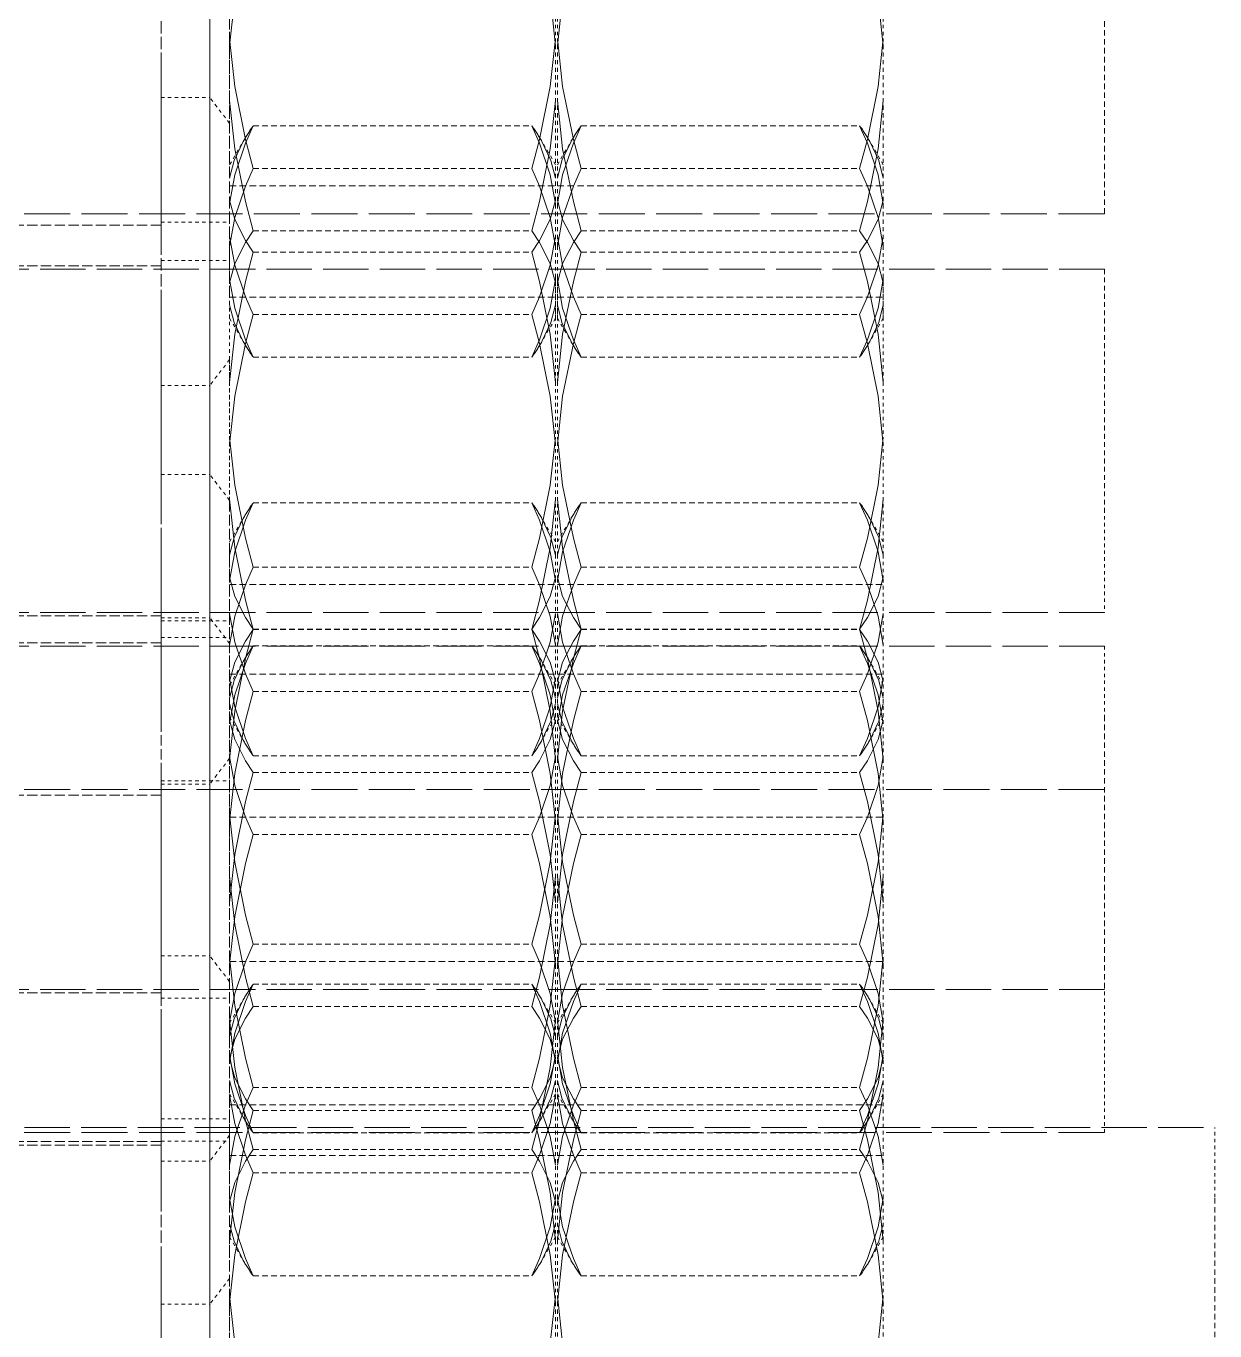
# Model space of a CAD drawing. Header units: millimetres. Extents: x 1723 to 33835, y 1764 to 24472.
# Drawn here: x 13418.94 to 13453.59, y 11263.84 to 11301.86 of the extents above; entities that cross this region are included whole.
import ezdxf

# ---------------------------------------------------------------- set-up
doc = ezdxf.new("R2010")
doc.units = ezdxf.units.MM
doc.linetypes.add('DASHED', pattern=[15, 12, -3])

# ---------------------------------------------------------------- blocks, each defined once
blk = doc.blocks.new('A$C637D7238')
at = {"color": 7, "linetype": 'DASHED', "lineweight": 13, "ltscale": 0.464721}
blk.add_line((213.301, 1132.197), (213.301, 1411.03), dxfattribs=at)
at = {"color": 7, "linetype": 'DASHED', "lineweight": 13, "ltscale": 0.030065}
for p, q in [((213.301, 1213.774), (213.301, 1231.813)), ((214.725, 1213.774), (214.725, 1231.813)), ((214.725, 1211.813), (214.725, 1229.852)), ((214.725, 1191.173), (214.725, 1209.212)), ((214.725, 1189.212), (214.725, 1207.251)), ((213.301, 1177.148), (213.301, 1195.187)), ((214.725, 1177.148), (214.725, 1195.187)), ((214.725, 1175.187), (214.725, 1193.226))]:
    blk.add_line(p, q, dxfattribs=at)
at = {"color": 7, "linetype": 'DASHED', "lineweight": 13, "ltscale": 0.02781}
for p, q in [((215.301, 1214.377), (215.301, 1231.063)), ((215.301, 1177.751), (215.301, 1194.437))]:
    blk.add_line(p, q, dxfattribs=at)
at = {"color": 7, "linetype": 'DASHED', "lineweight": 13, "ltscale": 0.01329}
for p, q in [((240.801, 1216.813), (240.801, 1224.787)), ((240.801, 1202.186), (240.801, 1194.212)), ((244.025, 1180.187), (244.025, 1188.16))]:
    blk.add_line(p, q, dxfattribs=at)
at = {"color": 7, "linetype": 'DASHED', "lineweight": 13, "ltscale": 0.002659}
for p, q in [((215.301, 1223.516), (215.301, 1221.92)), ((224.801, 1223.516), (224.801, 1221.92)), ((224.858, 1223.516), (224.858, 1221.92)), ((234.358, 1223.516), (234.358, 1221.92))]:
    blk.add_line(p, q, dxfattribs=at)
at = {"color": 7, "linetype": 'DASHED', "lineweight": 13, "ltscale": 0.010101}
for p, q in [((215.301, 1215.86), (215.301, 1221.92)), ((224.801, 1215.86), (224.801, 1221.92)), ((224.858, 1215.86), (224.858, 1221.92)), ((234.358, 1215.86), (234.358, 1221.92)), ((224.801, 1193.259), (224.801, 1199.319)), ((224.858, 1193.259), (224.858, 1199.319)), ((234.358, 1193.259), (234.358, 1199.319)), ((215.301, 1179.233), (215.301, 1185.294)), ((224.801, 1179.233), (224.801, 1185.294)), ((224.858, 1179.233), (224.858, 1185.294)), ((234.358, 1179.233), (234.358, 1185.294))]:
    blk.add_line(p, q, dxfattribs=at)
at = {"color": 7, "linetype": 'DASHED', "lineweight": 13, "ltscale": 0.002374}
for p, q in [((213.301, 1220.197), (214.725, 1220.197)), ((213.301, 1211.813), (214.725, 1211.813)), ((213.301, 1209.212), (214.725, 1209.212)), ((213.301, 1205.042), (214.725, 1205.042)), ((213.301, 1200.197), (214.725, 1200.197)), ((213.301, 1195.187), (214.725, 1195.187)), ((213.301, 1189.212), (214.725, 1189.212)), ((213.301, 1185.042), (214.725, 1185.042))]:
    blk.add_line(p, q, dxfattribs=at)
at = {"color": 7, "linetype": 'DASHED', "lineweight": 13, "ltscale": 0.03195}
for p, q in [((214.725, 1201.027), (214.725, 1220.197)), ((214.725, 1185.872), (214.725, 1205.042)), ((214.725, 1185.042), (214.725, 1204.213))]:
    blk.add_line(p, q, dxfattribs=at)
at = {"color": 7, "linetype": 'DASHED', "lineweight": 13, "ltscale": 0.001576}
for p, q in [((215.301, 1219.447), (214.725, 1220.197)), ((215.301, 1208.462), (214.725, 1209.212)), ((215.301, 1204.292), (214.725, 1205.042)), ((215.301, 1200.947), (214.725, 1200.197)), ((215.301, 1194.437), (214.725, 1195.187)), ((215.301, 1185.792), (214.725, 1185.042))]:
    blk.add_line(p, q, dxfattribs=at)
at = {"color": 7, "linetype": 'DASHED', "lineweight": 13, "ltscale": 0.031951}
blk.add_line((214.725, 1200.197), (214.725, 1219.368), dxfattribs=at)
at = {"color": 7, "linetype": 'DASHED', "lineweight": 13, "ltscale": 0.013529}
for p, q in [((215.992, 1219.376), (224.109, 1219.376)), ((225.55, 1219.376), (233.667, 1219.376)), ((215.992, 1218.129), (224.109, 1218.129)), ((225.55, 1218.129), (233.667, 1218.129)), ((215.992, 1216.319), (224.109, 1216.319)), ((225.55, 1216.319), (233.667, 1216.319)), ((215.992, 1215.692), (224.109, 1215.692)), ((225.55, 1215.692), (233.667, 1215.692)), ((215.992, 1213.881), (224.109, 1213.881)), ((225.55, 1213.881), (233.667, 1213.881)), ((215.992, 1212.635), (224.109, 1212.635)), ((225.55, 1212.635), (233.667, 1212.635)), ((215.992, 1208.391), (224.109, 1208.391)), ((225.55, 1208.391), (233.667, 1208.391)), ((215.992, 1206.513), (224.109, 1206.513)), ((225.55, 1206.513), (233.667, 1206.513)), ((215.992, 1204.706), (224.109, 1204.706)), ((215.992, 1204.703), (224.109, 1204.703)), ((225.55, 1204.706), (233.667, 1204.706)), ((225.55, 1204.703), (233.667, 1204.703)), ((215.992, 1204.221), (224.109, 1204.221)), ((225.55, 1204.221), (233.667, 1204.221)), ((215.992, 1202.896), (224.109, 1202.896)), ((225.55, 1202.896), (233.667, 1202.896)), ((215.992, 1201.019), (224.109, 1201.019)), ((225.55, 1201.019), (233.667, 1201.019)), ((215.992, 1200.536), (224.109, 1200.536)), ((225.55, 1200.536), (233.667, 1200.536)), ((215.992, 1198.726), (224.109, 1198.726)), ((225.55, 1198.726), (233.667, 1198.726)), ((215.992, 1195.528), (224.109, 1195.528)), ((225.55, 1195.528), (233.667, 1195.528)), ((215.992, 1194.365), (224.109, 1194.365)), ((225.55, 1194.365), (233.667, 1194.365)), ((215.992, 1193.718), (224.109, 1193.718)), ((225.55, 1193.718), (233.667, 1193.718)), ((215.992, 1191.358), (224.109, 1191.358)), ((225.55, 1191.358), (233.667, 1191.358)), ((215.992, 1190.681), (224.109, 1190.681)), ((225.55, 1190.681), (233.667, 1190.681)), ((215.992, 1190.034), (224.109, 1190.034)), ((225.55, 1190.034), (233.667, 1190.034)), ((215.992, 1189.548), (224.109, 1189.548)), ((225.55, 1189.548), (233.667, 1189.548)), ((215.992, 1188.871), (224.109, 1188.871)), ((225.55, 1188.871), (233.667, 1188.871)), ((215.992, 1185.864), (224.109, 1185.864)), ((225.55, 1185.864), (233.667, 1185.864))]:
    blk.add_line(p, q, dxfattribs=at)
at = {"color": 7, "linetype": 'DASHED', "lineweight": 13, "ltscale": 0.001316}
for p, q in [((215.301, 1218.238), (215.696, 1218.921)), ((224.801, 1218.238), (224.406, 1218.921)), ((224.858, 1218.238), (225.253, 1218.921)), ((234.358, 1218.238), (233.964, 1218.921)), ((215.301, 1213.773), (215.696, 1213.089)), ((224.801, 1213.773), (224.406, 1213.089)), ((224.858, 1213.773), (225.253, 1213.089)), ((234.358, 1213.773), (233.964, 1213.089)), ((215.301, 1207.252), (215.696, 1207.936)), ((224.801, 1207.252), (224.406, 1207.936)), ((224.858, 1207.252), (225.253, 1207.936)), ((234.358, 1207.252), (233.964, 1207.936)), ((215.301, 1203.083), (215.696, 1203.766)), ((224.801, 1203.083), (224.406, 1203.766)), ((224.858, 1203.083), (225.253, 1203.766)), ((234.358, 1203.083), (233.964, 1203.766)), ((215.301, 1202.157), (215.696, 1201.473)), ((224.801, 1202.157), (224.406, 1201.473)), ((224.858, 1202.157), (225.253, 1201.473)), ((234.358, 1202.157), (233.964, 1201.473)), ((215.301, 1193.227), (215.696, 1193.911)), ((224.801, 1193.227), (224.406, 1193.911)), ((224.858, 1193.227), (225.253, 1193.911)), ((234.358, 1193.227), (233.964, 1193.911)), ((215.301, 1191.172), (215.696, 1190.488)), ((224.801, 1191.172), (224.406, 1190.488)), ((224.858, 1191.172), (225.253, 1190.488)), ((234.358, 1191.172), (233.964, 1190.488)), ((215.301, 1187.002), (215.696, 1186.318)), ((224.801, 1187.002), (224.406, 1186.318)), ((224.858, 1187.002), (225.253, 1186.318)), ((234.358, 1187.002), (233.964, 1186.318))]:
    blk.add_line(p, q, dxfattribs=at)
at = {"color": 7, "linetype": 'DASHED', "lineweight": 13, "ltscale": 0.015833}
for p, q in [((215.301, 1217.625), (224.801, 1217.625)), ((224.858, 1217.625), (234.358, 1217.625)), ((215.301, 1214.385), (224.801, 1214.385)), ((224.858, 1214.385), (234.358, 1214.385)), ((215.301, 1206.009), (224.801, 1206.009)), ((224.858, 1206.009), (234.358, 1206.009)), ((215.301, 1203.4), (224.801, 1203.4)), ((224.858, 1203.4), (234.358, 1203.4)), ((215.301, 1199.23), (224.801, 1199.23)), ((224.858, 1199.23), (234.358, 1199.23)), ((215.301, 1195.024), (224.801, 1195.024)), ((224.858, 1195.024), (234.358, 1195.024)), ((215.301, 1190.854), (224.801, 1190.854)), ((224.858, 1190.854), (234.358, 1190.854)), ((215.301, 1189.375), (224.801, 1189.375)), ((224.858, 1189.375), (234.358, 1189.375))]:
    blk.add_line(p, q, dxfattribs=at)
at = {"color": 7, "linetype": 'DASHED', "lineweight": 13, "ltscale": 0.111667}
for p, q in [((240.801, 1216.813), (173.801, 1216.813)), ((240.801, 1200.042), (173.801, 1200.042)), ((240.801, 1190.042), (173.801, 1190.042))]:
    blk.add_line(p, q, dxfattribs=at)
at = {"color": 7, "linetype": 'DASHED', "lineweight": 13, "ltscale": 0.025}
for p, q in [((213.301, 1216.477), (198.301, 1216.477)), ((213.301, 1215.297), (198.301, 1215.297)), ((213.301, 1205.097), (198.301, 1205.097)), ((213.301, 1204.312), (198.301, 1204.312)), ((213.301, 1199.874), (198.301, 1199.874)), ((213.301, 1194.112), (198.301, 1194.112)), ((213.301, 1189.784), (198.301, 1189.784)), ((213.301, 1189.674), (198.301, 1189.674))]:
    blk.add_line(p, q, dxfattribs=at)
at = {"color": 7, "linetype": 'DASHED', "lineweight": 13, "ltscale": 0.003333}
for p, q in [((213.301, 1216.563), (215.301, 1216.563)), ((213.301, 1215.447), (215.301, 1215.447)), ((213.301, 1204.948), (215.301, 1204.948)), ((213.301, 1204.462), (215.301, 1204.462)), ((213.301, 1200.292), (215.301, 1200.292)), ((213.301, 1193.962), (215.301, 1193.962)), ((213.301, 1190.437), (215.301, 1190.437)), ((213.301, 1189.792), (215.301, 1189.792))]:
    blk.add_line(p, q, dxfattribs=at)
at = {"color": 7, "linetype": 'DASHED', "lineweight": 13, "ltscale": 0.001592}
for p, q in [((215.301, 1215.86), (215.301, 1214.904)), ((224.801, 1215.86), (224.801, 1214.904)), ((224.858, 1215.86), (224.858, 1214.904)), ((234.358, 1215.86), (234.358, 1214.904))]:
    blk.add_line(p, q, dxfattribs=at)
at = {"color": 7, "linetype": 'DASHED', "lineweight": 13, "ltscale": 0.11}
for p, q in [((240.801, 1215.197), (174.801, 1215.197)), ((240.801, 1205.197), (174.801, 1205.197)), ((240.801, 1204.212), (174.801, 1204.212)), ((240.801, 1194.212), (174.801, 1194.212))]:
    blk.add_line(p, q, dxfattribs=at)
at = {"color": 7, "linetype": 'DASHED', "lineweight": 13, "ltscale": 0.011657}
blk.add_line((240.801, 1215.197), (240.801, 1208.203), dxfattribs=at)
at = {"color": 7, "linetype": 'DASHED', "lineweight": 13, "ltscale": 0.001886}
for p, q in [((215.301, 1213.773), (215.301, 1214.904)), ((224.801, 1213.773), (224.801, 1214.904)), ((224.858, 1213.773), (224.858, 1214.904)), ((234.358, 1213.773), (234.358, 1214.904))]:
    blk.add_line(p, q, dxfattribs=at)
at = {"color": 7, "linetype": 'DASHED', "lineweight": 13, "ltscale": 0.005132}
for p, q in [((224.801, 1211.9), (224.801, 1214.979)), ((224.858, 1211.9), (224.858, 1214.979)), ((234.358, 1211.9), (234.358, 1214.979))]:
    blk.add_line(p, q, dxfattribs=at)
at = {"color": 7, "linetype": 'DASHED', "lineweight": 13, "ltscale": 0.003023}
blk.add_line((215.301, 1212.563), (215.301, 1214.377), dxfattribs=at)
at = {"color": 7, "linetype": 'DASHED', "lineweight": 13, "ltscale": 0.003268}
blk.add_line((213.301, 1211.813), (213.301, 1213.774), dxfattribs=at)
at = {"color": 7, "linetype": 'DASHED', "lineweight": 13, "ltscale": 0.001575}
for p, q in [((215.301, 1212.563), (214.725, 1211.813)), ((215.301, 1189.962), (214.725, 1189.212))]:
    blk.add_line(p, q, dxfattribs=at)
at = {"color": 7, "linetype": 'DASHED', "lineweight": 13, "ltscale": 0.001105}
blk.add_line((215.301, 1211.9), (215.301, 1212.563), dxfattribs=at)
at = {"color": 7, "linetype": 'DASHED', "lineweight": 13, "ltscale": 0.007215}
blk.add_line((215.301, 1208.234), (215.301, 1212.563), dxfattribs=at)
at = {"color": 7, "linetype": 'DASHED', "lineweight": 13, "ltscale": 0.00623}
blk.add_line((213.301, 1208.075), (213.301, 1211.813), dxfattribs=at)
at = {"color": 7, "linetype": 'DASHED', "lineweight": 13, "ltscale": 0.00266}
for p, q in [((215.301, 1211.9), (215.301, 1210.304)), ((224.801, 1211.9), (224.801, 1210.304)), ((224.858, 1211.9), (224.858, 1210.304)), ((234.358, 1211.9), (234.358, 1210.304)), ((215.301, 1200.915), (215.301, 1199.319)), ((224.801, 1200.915), (224.801, 1199.319)), ((224.858, 1200.915), (224.858, 1199.319)), ((234.358, 1200.915), (234.358, 1199.319)), ((215.301, 1186.89), (215.301, 1185.294)), ((224.801, 1186.89), (224.801, 1185.294)), ((224.858, 1186.89), (224.858, 1185.294)), ((234.358, 1186.89), (234.358, 1185.294))]:
    blk.add_line(p, q, dxfattribs=at)
at = {"color": 7, "linetype": 'DASHED', "lineweight": 13, "ltscale": 0.00307}
blk.add_line((215.301, 1208.462), (215.301, 1210.304), dxfattribs=at)
at = {"color": 7, "linetype": 'DASHED', "lineweight": 13, "ltscale": 0.005087}
for p, q in [((224.801, 1207.252), (224.801, 1210.304)), ((224.858, 1207.252), (224.858, 1210.304)), ((234.358, 1207.252), (234.358, 1210.304))]:
    blk.add_line(p, q, dxfattribs=at)
at = {"color": 7, "linetype": 'DASHED', "lineweight": 13, "ltscale": 0.025252}
blk.add_line((213.301, 1194.061), (213.301, 1209.212), dxfattribs=at)
at = {"color": 7, "linetype": 'DASHED', "lineweight": 13, "ltscale": 0.025783}
blk.add_line((215.301, 1192.992), (215.301, 1208.462), dxfattribs=at)
at = {"color": 7, "linetype": 'DASHED', "lineweight": 13, "ltscale": 0.00501}
for p, q in [((240.801, 1208.203), (240.801, 1205.197)), ((240.801, 1190.042), (240.801, 1193.048))]:
    blk.add_line(p, q, dxfattribs=at)
at = {"color": 7, "linetype": 'DASHED', "lineweight": 13, "ltscale": 0.000639343}
for p, q in [((215.301, 1206.869), (215.301, 1207.252)), ((224.801, 1206.869), (224.801, 1207.252)), ((224.858, 1206.869), (224.858, 1207.252)), ((234.358, 1206.869), (234.358, 1207.252))]:
    blk.add_line(p, q, dxfattribs=at)
at = {"color": 7, "linetype": 'DASHED', "lineweight": 13, "ltscale": 0.001068}
for p, q in [((215.301, 1206.869), (215.301, 1206.228)), ((224.801, 1206.869), (224.801, 1206.228)), ((224.858, 1206.869), (224.858, 1206.228)), ((234.358, 1206.869), (234.358, 1206.228))]:
    blk.add_line(p, q, dxfattribs=at)
at = {"color": 7, "linetype": 'DASHED', "lineweight": 13, "ltscale": 0.008855}
for p, q in [((215.301, 1200.915), (215.301, 1206.228)), ((224.801, 1200.915), (224.801, 1206.228)), ((224.858, 1200.915), (224.858, 1206.228)), ((234.358, 1200.915), (234.358, 1206.228)), ((215.301, 1186.89), (215.301, 1192.203)), ((224.801, 1186.89), (224.801, 1192.203)), ((224.858, 1186.89), (224.858, 1192.203)), ((234.358, 1186.89), (234.358, 1192.203))]:
    blk.add_line(p, q, dxfattribs=at)
at = {"color": 7, "linetype": 'DASHED', "lineweight": 13, "ltscale": 0.003377}
for p, q in [((240.801, 1204.212), (240.801, 1202.186)), ((244.025, 1188.16), (244.025, 1190.187))]:
    blk.add_line(p, q, dxfattribs=at)
at = {"color": 7, "linetype": 'DASHED', "lineweight": 13, "ltscale": 0.008138}
blk.add_line((215.301, 1194.437), (215.301, 1199.319), dxfattribs=at)
at = {"color": 7, "linetype": 'DASHED', "lineweight": 13, "ltscale": 0.00194}
blk.add_line((240.801, 1193.048), (240.801, 1194.212), dxfattribs=at)
at = {"color": 7, "linetype": 'DASHED', "lineweight": 13, "ltscale": 0.000639725}
for p, q in [((215.301, 1192.843), (215.301, 1193.227)), ((224.801, 1192.843), (224.801, 1193.227)), ((224.858, 1192.843), (224.858, 1193.227)), ((234.358, 1192.843), (234.358, 1193.227))]:
    blk.add_line(p, q, dxfattribs=at)
at = {"color": 7, "linetype": 'DASHED', "lineweight": 13, "ltscale": 5.26428e-05}
for p, q in [((224.801, 1193.259), (224.801, 1193.227)), ((224.858, 1193.259), (224.858, 1193.227)), ((234.358, 1193.259), (234.358, 1193.227))]:
    blk.add_line(p, q, dxfattribs=at)
at = {"color": 7, "linetype": 'DASHED', "lineweight": 13, "ltscale": 0.001067}
for p, q in [((215.301, 1192.843), (215.301, 1192.203)), ((224.801, 1192.843), (224.801, 1192.203)), ((224.858, 1192.843), (224.858, 1192.203)), ((234.358, 1192.843), (234.358, 1192.203))]:
    blk.add_line(p, q, dxfattribs=at)
at = {"color": 7, "linetype": 'DASHED', "lineweight": 13, "ltscale": 0.11017}
blk.add_line((177.923, 1190.187), (244.025, 1190.187), dxfattribs=at)
at = {"color": 7, "linetype": 'DASHED', "lineweight": 13}
for points in [[(215.301, 1221.706), (215.451, 1223.109), (215.763, 1224.649), (215.992, 1225.497)], [(224.801, 1221.706), (224.65, 1223.109), (224.338, 1224.649), (224.109, 1225.497)], [(224.858, 1221.706), (225.009, 1223.109), (225.321, 1224.649), (225.55, 1225.497)], [(234.358, 1221.706), (234.208, 1223.109), (233.896, 1224.649), (233.667, 1225.497)], [(215.301, 1221.92), (215.451, 1220.518), (215.763, 1218.978), (215.992, 1218.129)], [(224.801, 1221.92), (224.65, 1220.518), (224.338, 1218.978), (224.109, 1218.129)], [(224.858, 1221.92), (225.009, 1220.518), (225.321, 1218.978), (225.55, 1218.129)], [(234.358, 1221.92), (234.208, 1220.518), (233.896, 1218.978), (233.667, 1218.129)], [(215.301, 1220.11), (215.451, 1218.708), (215.763, 1217.168), (215.992, 1216.319)], [(224.801, 1220.11), (224.65, 1218.708), (224.338, 1217.168), (224.109, 1216.319)], [(224.858, 1220.11), (225.009, 1218.708), (225.321, 1217.168), (225.55, 1216.319)], [(234.358, 1220.11), (234.208, 1218.708), (233.896, 1217.168), (233.667, 1216.319)], [(215.301, 1217.106), (215.451, 1217.946), (215.763, 1218.868), (215.992, 1219.376)], [(224.801, 1217.106), (224.65, 1217.946), (224.338, 1218.868), (224.109, 1219.376)], [(224.858, 1217.106), (225.009, 1217.946), (225.321, 1218.868), (225.55, 1219.376)], [(234.358, 1217.106), (234.208, 1217.946), (233.896, 1218.868), (233.667, 1219.376)], [(215.301, 1217.854), (215.432, 1218.366), (215.696, 1218.921)], [(224.801, 1217.854), (224.669, 1218.366), (224.406, 1218.921)], [(224.858, 1217.854), (224.99, 1218.366), (225.253, 1218.921)], [(234.358, 1217.854), (234.227, 1218.366), (233.964, 1218.921)], [(215.301, 1215.86), (215.451, 1216.699), (215.763, 1217.621), (215.992, 1218.129)], [(224.801, 1215.86), (224.65, 1216.699), (224.338, 1217.621), (224.109, 1218.129)], [(224.858, 1215.86), (225.009, 1216.699), (225.321, 1217.621), (225.55, 1218.129)], [(234.358, 1215.86), (234.208, 1216.699), (233.896, 1217.621), (233.667, 1218.129)], [(215.301, 1217.213), (215.451, 1216.65), (215.763, 1216.032), (215.992, 1215.692)], [(224.801, 1217.213), (224.65, 1216.65), (224.338, 1216.032), (224.109, 1215.692)], [(224.858, 1217.213), (225.009, 1216.65), (225.321, 1216.032), (225.55, 1215.692)], [(234.358, 1217.213), (234.208, 1216.65), (233.896, 1216.032), (233.667, 1215.692)], [(215.301, 1214.797), (215.451, 1215.36), (215.763, 1215.978), (215.992, 1216.319)], [(224.801, 1214.797), (224.65, 1215.36), (224.338, 1215.978), (224.109, 1216.319)], [(224.858, 1214.797), (225.009, 1215.36), (225.321, 1215.978), (225.55, 1216.319)], [(234.358, 1214.797), (234.208, 1215.36), (233.896, 1215.978), (233.667, 1216.319)], [(215.301, 1216.151), (215.451, 1215.312), (215.763, 1214.39), (215.992, 1213.881)], [(224.801, 1216.151), (224.65, 1215.312), (224.338, 1214.39), (224.109, 1213.881)], [(224.858, 1216.151), (225.009, 1215.312), (225.321, 1214.39), (225.55, 1213.881)], [(234.358, 1216.151), (234.208, 1215.312), (233.896, 1214.39), (233.667, 1213.881)], [(215.301, 1211.9), (215.451, 1213.303), (215.763, 1214.843), (215.992, 1215.692)], [(224.801, 1211.9), (224.65, 1213.303), (224.338, 1214.843), (224.109, 1215.692)], [(224.858, 1211.9), (225.009, 1213.303), (225.321, 1214.843), (225.55, 1215.692)], [(234.358, 1211.9), (234.208, 1213.303), (233.896, 1214.843), (233.667, 1215.692)], [(215.301, 1214.904), (215.451, 1214.065), (215.763, 1213.143), (215.992, 1212.635)], [(224.801, 1214.904), (224.65, 1214.065), (224.338, 1213.143), (224.109, 1212.635)], [(224.858, 1214.904), (225.009, 1214.065), (225.321, 1213.143), (225.55, 1212.635)], [(234.358, 1214.904), (234.208, 1214.065), (233.896, 1213.143), (233.667, 1212.635)], [(215.301, 1214.157), (215.432, 1213.644), (215.696, 1213.089)], [(224.801, 1214.157), (224.669, 1213.644), (224.406, 1213.089)], [(224.858, 1214.157), (224.99, 1213.644), (225.253, 1213.089)], [(234.358, 1214.157), (234.227, 1213.644), (233.964, 1213.089)], [(215.301, 1210.09), (215.451, 1211.493), (215.763, 1213.033), (215.992, 1213.881)], [(224.801, 1210.09), (224.65, 1211.493), (224.338, 1213.033), (224.109, 1213.881)], [(224.858, 1210.09), (225.009, 1211.493), (225.321, 1213.033), (225.55, 1213.881)], [(234.358, 1210.09), (234.208, 1211.493), (233.896, 1213.033), (233.667, 1213.881)], [(215.301, 1210.304), (215.451, 1208.902), (215.763, 1207.362), (215.992, 1206.513)], [(224.801, 1210.304), (224.65, 1208.902), (224.338, 1207.362), (224.109, 1206.513)], [(224.858, 1210.304), (225.009, 1208.902), (225.321, 1207.362), (225.55, 1206.513)], [(234.358, 1210.304), (234.208, 1208.902), (233.896, 1207.362), (233.667, 1206.513)], [(215.301, 1208.494), (215.451, 1207.092), (215.763, 1205.552), (215.992, 1204.703)], [(215.301, 1206.121), (215.451, 1206.961), (215.763, 1207.882), (215.992, 1208.391)], [(224.801, 1208.494), (224.65, 1207.092), (224.338, 1205.552), (224.109, 1204.703)], [(224.801, 1206.121), (224.65, 1206.961), (224.338, 1207.882), (224.109, 1208.391)], [(224.858, 1208.494), (225.009, 1207.092), (225.321, 1205.552), (225.55, 1204.703)], [(224.858, 1206.121), (225.009, 1206.961), (225.321, 1207.882), (225.55, 1208.391)], [(234.358, 1208.494), (234.208, 1207.092), (233.896, 1205.552), (233.667, 1204.703)], [(234.358, 1206.121), (234.208, 1206.961), (233.896, 1207.882), (233.667, 1208.391)], [(215.301, 1206.869), (215.432, 1207.381), (215.696, 1207.936)], [(224.801, 1206.869), (224.669, 1207.381), (224.406, 1207.936)], [(224.858, 1206.869), (224.99, 1207.381), (225.253, 1207.936)], [(234.358, 1206.869), (234.227, 1207.381), (233.964, 1207.936)], [(215.301, 1204.244), (215.451, 1205.083), (215.763, 1206.005), (215.992, 1206.513)], [(224.801, 1204.244), (224.65, 1205.083), (224.338, 1206.005), (224.109, 1206.513)], [(224.858, 1204.244), (225.009, 1205.083), (225.321, 1206.005), (225.55, 1206.513)], [(234.358, 1204.244), (234.208, 1205.083), (233.896, 1206.005), (233.667, 1206.513)], [(215.301, 1206.228), (215.451, 1205.665), (215.763, 1205.047), (215.992, 1204.706)], [(224.801, 1206.228), (224.65, 1205.665), (224.338, 1205.047), (224.109, 1204.706)], [(224.858, 1206.228), (225.009, 1205.665), (225.321, 1205.047), (225.55, 1204.706)], [(234.358, 1206.228), (234.208, 1205.665), (233.896, 1205.047), (233.667, 1204.706)], [(215.301, 1205.166), (215.451, 1204.326), (215.763, 1203.404), (215.992, 1202.896)], [(224.801, 1205.166), (224.65, 1204.326), (224.338, 1203.404), (224.109, 1202.896)], [(224.858, 1205.166), (225.009, 1204.326), (225.321, 1203.404), (225.55, 1202.896)], [(234.358, 1205.166), (234.208, 1204.326), (233.896, 1203.404), (233.667, 1202.896)], [(215.301, 1200.915), (215.451, 1202.318), (215.763, 1203.858), (215.992, 1204.706)], [(215.301, 1203.181), (215.451, 1203.744), (215.763, 1204.362), (215.992, 1204.703)], [(224.801, 1200.915), (224.65, 1202.318), (224.338, 1203.858), (224.109, 1204.706)], [(224.801, 1203.181), (224.65, 1203.744), (224.338, 1204.362), (224.109, 1204.703)], [(224.858, 1200.915), (225.009, 1202.318), (225.321, 1203.858), (225.55, 1204.706)], [(224.858, 1203.181), (225.009, 1203.744), (225.321, 1204.362), (225.55, 1204.703)], [(234.358, 1200.915), (234.208, 1202.318), (233.896, 1203.858), (233.667, 1204.706)], [(234.358, 1203.181), (234.208, 1203.744), (233.896, 1204.362), (233.667, 1204.703)], [(215.301, 1201.951), (215.451, 1202.791), (215.763, 1203.712), (215.992, 1204.221)], [(224.801, 1201.951), (224.65, 1202.791), (224.338, 1203.712), (224.109, 1204.221)], [(224.858, 1201.951), (225.009, 1202.791), (225.321, 1203.712), (225.55, 1204.221)], [(234.358, 1201.951), (234.208, 1202.791), (233.896, 1203.712), (233.667, 1204.221)], [(215.301, 1202.699), (215.432, 1203.211), (215.696, 1203.766)], [(224.801, 1202.699), (224.669, 1203.211), (224.406, 1203.766)], [(224.858, 1202.699), (224.99, 1203.211), (225.253, 1203.766)], [(234.358, 1202.699), (234.227, 1203.211), (233.964, 1203.766)], [(215.301, 1203.289), (215.451, 1202.449), (215.763, 1201.527), (215.992, 1201.019)], [(224.801, 1203.289), (224.65, 1202.449), (224.338, 1201.527), (224.109, 1201.019)], [(224.858, 1203.289), (225.009, 1202.449), (225.321, 1201.527), (225.55, 1201.019)], [(234.358, 1203.289), (234.208, 1202.449), (233.896, 1201.527), (233.667, 1201.019)], [(215.301, 1199.105), (215.451, 1200.507), (215.763, 1202.048), (215.992, 1202.896)], [(224.801, 1199.105), (224.65, 1200.507), (224.338, 1202.048), (224.109, 1202.896)], [(224.858, 1199.105), (225.009, 1200.507), (225.321, 1202.048), (225.55, 1202.896)], [(234.358, 1199.105), (234.208, 1200.507), (233.896, 1202.048), (233.667, 1202.896)], [(215.301, 1202.541), (215.432, 1202.029), (215.696, 1201.473)], [(224.801, 1202.541), (224.669, 1202.029), (224.406, 1201.473)], [(224.858, 1202.541), (224.99, 1202.029), (225.253, 1201.473)], [(234.358, 1202.541), (234.227, 1202.029), (233.964, 1201.473)], [(215.301, 1202.058), (215.451, 1201.495), (215.763, 1200.877), (215.992, 1200.536)], [(224.801, 1202.058), (224.65, 1201.495), (224.338, 1200.877), (224.109, 1200.536)], [(224.858, 1202.058), (225.009, 1201.495), (225.321, 1200.877), (225.55, 1200.536)], [(234.358, 1202.058), (234.208, 1201.495), (233.896, 1200.877), (233.667, 1200.536)], [(215.301, 1200.996), (215.451, 1200.156), (215.763, 1199.234), (215.992, 1198.726)], [(224.801, 1200.996), (224.65, 1200.156), (224.338, 1199.234), (224.109, 1198.726)], [(224.858, 1200.996), (225.009, 1200.156), (225.321, 1199.234), (225.55, 1198.726)], [(234.358, 1200.996), (234.208, 1200.156), (233.896, 1199.234), (233.667, 1198.726)], [(215.301, 1196.745), (215.451, 1198.148), (215.763, 1199.688), (215.992, 1200.536)], [(224.801, 1196.745), (224.65, 1198.148), (224.338, 1199.688), (224.109, 1200.536)], [(224.858, 1196.745), (225.009, 1198.148), (225.321, 1199.688), (225.55, 1200.536)], [(234.358, 1196.745), (234.208, 1198.148), (233.896, 1199.688), (233.667, 1200.536)], [(215.301, 1199.319), (215.451, 1197.917), (215.763, 1196.377), (215.992, 1195.528)], [(224.801, 1199.319), (224.65, 1197.917), (224.338, 1196.377), (224.109, 1195.528)], [(224.858, 1199.319), (225.009, 1197.917), (225.321, 1196.377), (225.55, 1195.528)], [(234.358, 1199.319), (234.208, 1197.917), (233.896, 1196.377), (233.667, 1195.528)], [(215.301, 1194.935), (215.451, 1196.338), (215.763, 1197.878), (215.992, 1198.726)], [(224.801, 1194.935), (224.65, 1196.338), (224.338, 1197.878), (224.109, 1198.726)], [(224.858, 1194.935), (225.009, 1196.338), (225.321, 1197.878), (225.55, 1198.726)], [(234.358, 1194.935), (234.208, 1196.338), (233.896, 1197.878), (233.667, 1198.726)], [(215.301, 1197.509), (215.451, 1196.107), (215.763, 1194.567), (215.992, 1193.718)], [(224.801, 1197.509), (224.65, 1196.107), (224.338, 1194.567), (224.109, 1193.718)], [(224.858, 1197.509), (225.009, 1196.107), (225.321, 1194.567), (225.55, 1193.718)], [(234.358, 1197.509), (234.208, 1196.107), (233.896, 1194.567), (233.667, 1193.718)], [(215.301, 1193.259), (215.451, 1194.098), (215.763, 1195.02), (215.992, 1195.528)], [(224.801, 1193.259), (224.65, 1194.098), (224.338, 1195.02), (224.109, 1195.528)], [(224.858, 1193.259), (225.009, 1194.098), (225.321, 1195.02), (225.55, 1195.528)], [(234.358, 1193.259), (234.208, 1194.098), (233.896, 1195.02), (233.667, 1195.528)], [(215.301, 1195.15), (215.451, 1193.747), (215.763, 1192.207), (215.992, 1191.358)], [(224.801, 1195.15), (224.65, 1193.747), (224.338, 1192.207), (224.109, 1191.358)], [(224.858, 1195.15), (225.009, 1193.747), (225.321, 1192.207), (225.55, 1191.358)], [(234.358, 1195.15), (234.208, 1193.747), (233.896, 1192.207), (233.667, 1191.358)], [(215.301, 1192.096), (215.451, 1192.935), (215.763, 1193.857), (215.992, 1194.365)], [(224.801, 1192.096), (224.65, 1192.935), (224.338, 1193.857), (224.109, 1194.365)], [(224.858, 1192.096), (225.009, 1192.935), (225.321, 1193.857), (225.55, 1194.365)], [(234.358, 1192.096), (234.208, 1192.935), (233.896, 1193.857), (233.667, 1194.365)], [(215.301, 1192.843), (215.432, 1193.356), (215.696, 1193.911)], [(224.801, 1192.843), (224.669, 1193.356), (224.406, 1193.911)], [(224.858, 1192.843), (224.99, 1193.356), (225.253, 1193.911)], [(234.358, 1192.843), (234.227, 1193.356), (233.964, 1193.911)], [(215.301, 1192.196), (215.451, 1192.759), (215.763, 1193.377), (215.992, 1193.718)], [(224.801, 1192.196), (224.65, 1192.759), (224.338, 1193.377), (224.109, 1193.718)], [(224.858, 1192.196), (225.009, 1192.759), (225.321, 1193.377), (225.55, 1193.718)], [(234.358, 1192.196), (234.208, 1192.759), (233.896, 1193.377), (233.667, 1193.718)], [(215.301, 1193.34), (215.451, 1191.937), (215.763, 1190.397), (215.992, 1189.548)], [(224.801, 1193.34), (224.65, 1191.937), (224.338, 1190.397), (224.109, 1189.548)], [(224.858, 1193.34), (225.009, 1191.937), (225.321, 1190.397), (225.55, 1189.548)], [(234.358, 1193.34), (234.208, 1191.937), (233.896, 1190.397), (233.667, 1189.548)], [(215.301, 1192.303), (215.451, 1191.464), (215.763, 1190.542), (215.992, 1190.034)], [(224.801, 1192.303), (224.65, 1191.464), (224.338, 1190.542), (224.109, 1190.034)], [(224.858, 1192.303), (225.009, 1191.464), (225.321, 1190.542), (225.55, 1190.034)], [(234.358, 1192.303), (234.208, 1191.464), (233.896, 1190.542), (233.667, 1190.034)], [(215.301, 1192.203), (215.451, 1191.64), (215.763, 1191.021), (215.992, 1190.681)], [(224.801, 1192.203), (224.65, 1191.64), (224.338, 1191.021), (224.109, 1190.681)], [(224.858, 1192.203), (225.009, 1191.64), (225.321, 1191.021), (225.55, 1190.681)], [(234.358, 1192.203), (234.208, 1191.64), (233.896, 1191.021), (233.667, 1190.681)], [(215.301, 1191.556), (215.432, 1191.043), (215.696, 1190.488)], [(224.801, 1191.556), (224.669, 1191.043), (224.406, 1190.488)], [(224.858, 1191.556), (224.99, 1191.043), (225.253, 1190.488)], [(234.358, 1191.556), (234.227, 1191.043), (233.964, 1190.488)], [(215.301, 1189.089), (215.451, 1189.928), (215.763, 1190.85), (215.992, 1191.358)], [(215.301, 1191.14), (215.451, 1190.301), (215.763, 1189.379), (215.992, 1188.871)], [(224.801, 1189.089), (224.65, 1189.928), (224.338, 1190.85), (224.109, 1191.358)], [(224.801, 1191.14), (224.65, 1190.301), (224.338, 1189.379), (224.109, 1188.871)], [(224.858, 1189.089), (225.009, 1189.928), (225.321, 1190.85), (225.55, 1191.358)], [(224.858, 1191.14), (225.009, 1190.301), (225.321, 1189.379), (225.55, 1188.871)], [(234.358, 1189.089), (234.208, 1189.928), (233.896, 1190.85), (233.667, 1191.358)], [(234.358, 1191.14), (234.208, 1190.301), (233.896, 1189.379), (233.667, 1188.871)], [(215.301, 1186.89), (215.451, 1188.292), (215.763, 1189.832), (215.992, 1190.681)], [(224.801, 1186.89), (224.65, 1188.292), (224.338, 1189.832), (224.109, 1190.681)], [(224.858, 1186.89), (225.009, 1188.292), (225.321, 1189.832), (225.55, 1190.681)], [(234.358, 1186.89), (234.208, 1188.292), (233.896, 1189.832), (233.667, 1190.681)], [(215.301, 1188.026), (215.451, 1188.589), (215.763, 1189.208), (215.992, 1189.548)], [(224.801, 1188.026), (224.65, 1188.589), (224.338, 1189.208), (224.109, 1189.548)], [(224.858, 1188.026), (225.009, 1188.589), (225.321, 1189.208), (225.55, 1189.548)], [(234.358, 1188.026), (234.208, 1188.589), (233.896, 1189.208), (233.667, 1189.548)], [(215.301, 1185.079), (215.451, 1186.482), (215.763, 1188.022), (215.992, 1188.871)], [(224.801, 1185.079), (224.65, 1186.482), (224.338, 1188.022), (224.109, 1188.871)], [(224.858, 1185.079), (225.009, 1186.482), (225.321, 1188.022), (225.55, 1188.871)], [(234.358, 1185.079), (234.208, 1186.482), (233.896, 1188.022), (233.667, 1188.871)], [(215.301, 1188.133), (215.451, 1187.294), (215.763, 1186.372), (215.992, 1185.864)], [(224.801, 1188.133), (224.65, 1187.294), (224.338, 1186.372), (224.109, 1185.864)], [(224.858, 1188.133), (225.009, 1187.294), (225.321, 1186.372), (225.55, 1185.864)], [(234.358, 1188.133), (234.208, 1187.294), (233.896, 1186.372), (233.667, 1185.864)], [(215.301, 1187.386), (215.432, 1186.873), (215.696, 1186.318)], [(224.801, 1187.386), (224.669, 1186.873), (224.406, 1186.318)], [(224.858, 1187.386), (224.99, 1186.873), (225.253, 1186.318)], [(234.358, 1187.386), (234.227, 1186.873), (233.964, 1186.318)], [(215.301, 1185.294), (215.451, 1183.891), (215.763, 1182.351), (215.992, 1181.502)], [(224.801, 1185.294), (224.65, 1183.891), (224.338, 1182.351), (224.109, 1181.502)], [(224.858, 1185.294), (225.009, 1183.891), (225.321, 1182.351), (225.55, 1181.502)], [(234.358, 1185.294), (234.208, 1183.891), (233.896, 1182.351), (233.667, 1181.502)]]:
    blk.add_lwpolyline(points, dxfattribs=at)
for centre, start, end in [((220.263, 1216.262), 143.9045, 149.7877), ((219.839, 1216.262), 30.2123, 36.0955), ((229.82, 1216.262), 143.9045, 149.7877), ((229.397, 1216.262), 30.2123, 36.0955), ((220.263, 1215.748), 210.2123, 216.0955), ((219.839, 1215.748), 323.9045, 329.7877), ((229.82, 1215.748), 210.2123, 216.0955), ((229.397, 1215.748), 323.9045, 329.7877), ((220.263, 1205.277), 143.9045, 149.7877), ((219.839, 1205.277), 30.2123, 36.0955), ((229.82, 1205.277), 143.9045, 149.7877), ((229.397, 1205.277), 30.2123, 36.0955), ((220.263, 1201.107), 143.9045, 149.7877), ((219.839, 1201.107), 30.2123, 36.0955), ((229.82, 1201.107), 143.9045, 149.7877), ((229.397, 1201.107), 30.2123, 36.0955), ((220.263, 1204.133), 210.2123, 216.0955), ((219.839, 1204.133), 323.9045, 329.7877), ((229.82, 1204.133), 210.2123, 216.0955), ((229.397, 1204.133), 323.9045, 329.7877), ((220.263, 1191.251), 143.9045, 149.7877), ((219.839, 1191.251), 30.2123, 36.0955), ((229.82, 1191.251), 143.9045, 149.7877), ((229.397, 1191.251), 30.2123, 36.0955), ((220.263, 1193.147), 210.2123, 216.0955), ((219.839, 1193.147), 323.9045, 329.7877), ((229.82, 1193.147), 210.2123, 216.0955), ((229.397, 1193.147), 323.9045, 329.7877), ((220.263, 1188.978), 210.2123, 216.0955), ((219.839, 1188.978), 323.9045, 329.7877), ((229.82, 1188.978), 210.2123, 216.0955), ((229.397, 1188.978), 323.9045, 329.7877)]:
    blk.add_arc(centre, 5.285, start, end, dxfattribs=at)
blk = doc.blocks.new('1')
at = {"color": 7}
blk.add_blockref('A$C637D7238', (13209.568, 10079.58), dxfattribs=at)

msp = doc.modelspace()

# ---------------------------------------------------------------- block references
msp.add_blockref('1', (0, 0))

doc.saveas('drawing.dxf')
